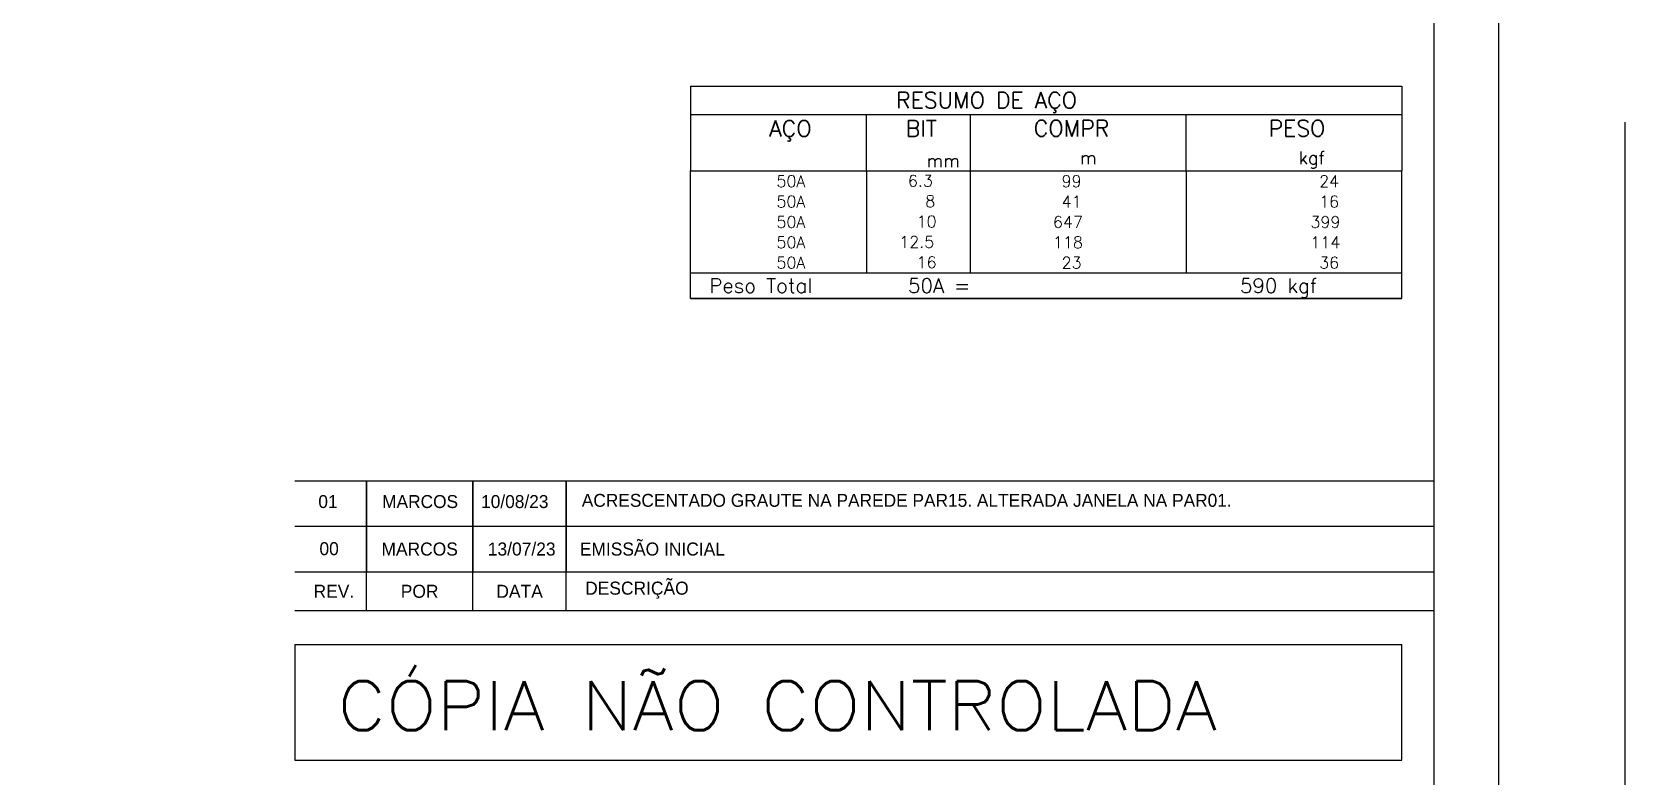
# Model space of a CAD drawing. Extents: x -2 to 121, y -2 to 61.
# Drawn here: x 96.22 to 120.85, y 13.34 to 24.84 of the extents above; entities that cross this region are included whole.
import ezdxf
from ezdxf.enums import TextEntityAlignment as Align

# ---------------------------------------------------------------- set-up
doc = ezdxf.new("R2010")
doc.units = 0
doc.header["$MEASUREMENT"] = 0
doc.linetypes.add('HIDDEN', pattern=[0.375, 0.25, -0.125])
doc.layers.get('0').update_dxf_attribs({"linetype": 'CONTINUOUS'})
doc.layers.get('Defpoints').update_dxf_attribs({"linetype": 'CONTINUOUS'})
for name, color, linetype in [('ARQ_CAR-TXT', 7, 'CONTINUOUS'), ('ARQ_FOLHA', 7, 'CONTINUOUS'), ('ARQ_TXT-2', 2, 'CONTINUOUS'), ('ARQ_TXT-4', 4, 'CONTINUOUS'), ('ARQ_VISTA 0', 251, 'CONTINUOUS'), ('PENA_02', 2, 'CONTINUOUS'), ('PSG-NV2-FLH-SELO', 1, 'CONTINUOUS')]:
    doc.layers.add(name, color=color, linetype=linetype)
doc.styles.add('01-MILLEU', font='GOTHIC.TTF')
doc.styles.add('R300', font='SIMPLEX.SHX', dxfattribs={"width": 1.1, "height": 5.5})
doc.styles.get("Standard").update_dxf_attribs({"font": 'ROMANS.SHX'})

# ---------------------------------------------------------------- blocks, each defined once
blk = doc.blocks.new('SELO METROCASA - EXECUTIVO')
at = {"color": 5, "linetype": 'Continuous'}
for p, q in [((-175, 142.84), (-175, 125.05)), ((-175, 142.84), (-5, 142.84)), ((-5, 125.05), (-5, 142.84)), ((-175, 125.05), (-5, 125.05))]:
    blk.add_line(p, q, dxfattribs=at)
at = {"layer": 'PSG-NV2-FLH-SELO'}
for p, q in [((-164.01, 148), (-164.01, 154)), ((-147.66, 148), (-147.66, 154)), ((-133.32, 148), (-133.32, 154)), ((0, 148), (-175, 148))]:
    blk.add_line(p, q, dxfattribs=at)
at = {"layer": 'PSG-NV2-FLH-SELO', "color": 251}
blk.add_lwpolyline([(-175, 160.99), (-164.01, 160.99), (-164.01, 154), (-164.01, 160.99), (-147.66, 160.99), (-147.66, 154), (-147.66, 160.99), (-133.32, 160.99), (-133.32, 154), (-133.32, 160.99), (-13, 160.99), (-13, 160.99), (0, 160.99)], dxfattribs=at)
at = {"layer": 'PSG-NV2-FLH-SELO'}
blk.add_lwpolyline([(-175, 154), (0, 154)], dxfattribs=at)
at = {"color": 5, "linetype": 'Continuous', "style": 'R300', "width": 1.1}
blk.add_text('CÓPIA NÃO CONTROLADA', height=7.5, dxfattribs=at).set_placement((-168.42, 129.68))
at = {"layer": 'ARQ_CAR-TXT', "color": 4, "style": '01-MILLEU'}
blk.add_attdef('ASSUNTO.DO.PROJETO', (-163.54, 18.21), '', height=3.69, dxfattribs=at)
at = {"layer": 'ARQ_TXT-2', "char_height": 2, "style": '01-MILLEU'}
for s, insert, width, attachment_point in [('REV.', (-169.01, 152), 9.9956, 2), ('POR', (-155.84, 152), 16.3449, 2), ('DATA', (-144.05, 152), 39.3571, 1), ('DESCRIÇÃO', (-130.42, 152.48), 39.3571, 1)]:
    blk.add_mtext(s, dxfattribs=dict(at, insert=insert, width=width, attachment_point=attachment_point))
at = {"layer": 'ARQ_TXT-2', "style": '01-MILLEU'}
for tag, p in [('N_REV0', (-169.74, 157.54)), ('R_DES', (-155.84, 157.49)), ('DATA_0', (-140.16, 157.49))]:
    blk.add_attdef(tag, text='', height=2, dxfattribs=at).set_placement(p, align=Align.MIDDLE_CENTER)
for tag, p, height in [('DESCRIÇÃO.DA.REVISÃO_0', (-131.24, 156.49), 2), ('MC_XXX-XX', (-33.9, 82.8), 1.5), ('RESPONSÁVEL', (-34, 73.46), 1.5), ('COORDENADOR', (-34, 63.46), 1.5), ('XXX-XX', (-33.9, 51.2), 3.65), ('DISCIPLINA', (-33.9, 41.2), 3.65), ('OBRA', (-164.01, 39.31), 3), ('ENDEREÇO', (-164.01, 34.81), 3), ('ESCALA', (-155.51, 2.7), 2)]:
    blk.add_attdef(tag, p, '', height=height, dxfattribs=at)
blk.add_attdef('DCP', text='', height=3.24, dxfattribs=at).set_placement((-23.62, 17.18), align=Align.MIDDLE_LEFT)
blk.add_attdef('DES', text='', height=2.99, dxfattribs=at).set_placement((-19.84, 12.19), align=Align.MIDDLE)
at = {"layer": 'ARQ_TXT-4', "style": '01-MILLEU'}
blk.add_attdef('CLIENTE', (-164.51, 45.8), '', height=5, dxfattribs=at)
at = {"layer": 'ARQ_VISTA 0', "style": '01-MILLEU'}
blk.add_attdef('LOGO', (-164.51, 77.38), '', height=5, dxfattribs=at)

msp = doc.modelspace()

# ---------------------------------------------------------------- linework, layer by layer
at = {"layer": 'ARQ_FOLHA', "color": 1}
for points in [[(0, -0.003745), (118.9, -0.003745), (118.9, 59.396255), (0, 59.396255)], [(2.5, 0.996255), (117.9, 0.996255), (117.9, 58.396255), (2.5, 58.396255)]]:
    msp.add_lwpolyline(points, close=True, dxfattribs=at)
at = {"layer": 'Defpoints', "color": 8, "linetype": 'HIDDEN', "ltscale": 100}
msp.add_lwpolyline([(-1.95, 60.946255), (-1.95, -1.553745), (120.85, -1.553745), (120.85, 60.946255)], close=True, dxfattribs=at)
at = {"layer": 'PENA_02', "linetype": 'Continuous'}
for p, q in [((106.4, 24.002519), (106.4, 22.690019)), ((106.4, 24.002519), (117.4, 24.002519)), ((117.4, 24.002519), (117.4, 22.690019)), ((106.4, 23.565019), (117.4, 23.565019)), ((109.12, 22.690019), (109.12, 23.565019)), ((110.73, 22.690019), (110.73, 23.565019)), ((114.065, 22.690019), (114.065, 23.565019)), ((106.4, 22.690019), (117.4, 22.690019)), ((106.4, 22.375018), (106.4, 22.690019)), ((109.12, 22.690019), (109.12, 22.375019)), ((110.73, 22.375018), (110.73, 22.690019)), ((114.065, 22.690019), (114.065, 22.375018)), ((117.4, 22.375018), (117.4, 22.690019)), ((106.4, 22.060018), (106.4, 22.375018)), ((109.12, 22.375018), (109.12, 22.060018)), ((110.73, 22.060018), (110.73, 22.375018)), ((114.065, 22.375018), (114.065, 22.060018)), ((117.4, 22.060018), (117.4, 22.375018)), ((106.4, 21.745018), (106.4, 22.060018)), ((109.12, 22.060018), (109.12, 21.745018)), ((110.73, 21.745018), (110.73, 22.060018)), ((114.065, 22.060018), (114.065, 21.745018)), ((117.4, 21.745018), (117.4, 22.060018)), ((106.4, 21.430017), (106.4, 21.745018)), ((109.12, 21.745018), (109.12, 21.430018)), ((110.73, 21.430017), (110.73, 21.745018)), ((114.065, 21.745018), (114.065, 21.430017)), ((117.4, 21.430017), (117.4, 21.745018)), ((106.4, 21.115017), (106.4, 21.430017)), ((109.12, 21.430017), (109.12, 21.115017)), ((110.73, 21.115017), (110.73, 21.430017)), ((114.065, 21.430017), (114.065, 21.115017)), ((117.4, 21.115017), (117.4, 21.430017)), ((106.4, 21.115017), (117.4, 21.115017)), ((106.4, 20.721267), (106.4, 21.115017)), ((106.4, 21.115017), (117.4, 21.115017)), ((117.4, 20.721267), (117.4, 21.115017)), ((117.4, 20.721267), (106.4, 20.721267)), ((106.4, 20.721267), (117.4, 20.721267))]:
    msp.add_line(p, q, dxfattribs=at)
at = {"layer": 'PSG-NV2-FLH-SELO', "color": 251}
for p, q in [((100.285473, 17.900176), (103.03698, 17.900176)), ((101.391791, 17.900176), (101.391791, 17.200896)), ((101.391791, 17.200896), (101.391791, 17.900176)), ((101.391791, 17.900176), (101.391791, 17.200896)), ((101.391791, 17.200896), (101.391791, 17.900176)), ((101.391791, 17.900176), (101.391791, 17.200896)), ((103.03698, 17.900176), (103.03698, 17.200896)), ((103.03698, 17.200896), (103.03698, 17.900176)), ((103.03698, 17.900176), (103.03698, 17.200896)), ((103.03698, 17.200896), (103.03698, 17.900176)), ((103.03698, 17.900176), (103.03698, 17.200896)), ((103.03698, 17.900176), (117.9, 17.900176)), ((104.480859, 17.900176), (104.480859, 17.200896)), ((104.480859, 17.200896), (104.480859, 17.900176)), ((104.480859, 17.900176), (104.480859, 17.200896)), ((104.480859, 17.200896), (104.480859, 17.900176)), ((104.480859, 17.900176), (104.480859, 17.200896))]:
    msp.add_line(p, q, dxfattribs=at)

# ---------------------------------------------------------------- block references
ref = msp.add_blockref('SELO METROCASA - EXECUTIVO', (117.9, 0.996255), dxfattribs=dict(xscale=0.1006544394922334, yscale=0.1006544394922334, zscale=0.1006544394922334))
ref.add_attrib('N_REV0', '00', dxfattribs={"layer": 'ARQ_TXT-2', "height": 0.2013089, "style": '01-MILLEU'}).set_placement((100.815074, 16.853765), align=Align.MIDDLE_CENTER)
ref.add_attrib('DESCRIÇÃO.DA.REVISÃO_0', 'EMISSÃO INICIAL', (104.690081, 16.747372), dxfattribs={"layer": 'ARQ_TXT-2', "height": 0.20130888, "style": '01-MILLEU'})
ref.add_attrib('DATA_0', '13/07/23', dxfattribs={"layer": 'ARQ_TXT-2', "height": 0.2013089, "style": '01-MILLEU'}).set_placement((103.791892, 16.848026), align=Align.MIDDLE_CENTER)
ref.add_attrib('R_DES', 'MARCOS', dxfattribs={"layer": 'ARQ_TXT-2', "height": 0.2013089, "style": '01-MILLEU'}).set_placement((102.214385, 16.848026), align=Align.MIDDLE_CENTER)

# ---------------------------------------------------------------- texts
at = {"layer": 'ARQ_TXT-2', "char_height": 0.2, "attachment_point": 1, "style": '01-MILLEU'}
for s, insert, width in [('01', (100.648214, 17.68146), 9.27970323), ('MARCOS', (101.63457, 17.68146), 9.27970323), ('10/08/23', (103.164428, 17.68146), 9.27970323), ('ACRESCENTADO GRAUTE NA PAREDE PAR15. ALTERADA JANELA NA PAR01.', (104.720809, 17.700373), 12.92007675)]:
    msp.add_mtext(s, dxfattribs=dict(at, insert=insert, width=width))
at = {"layer": 'PENA_02', "linetype": 'Continuous'}
for s, height, p in [('RESUMO DE AÇO', 0.25, (109.580497, 23.658769)), ('AÇO', 0.25, (107.61958, 23.221269)), ('BIT', 0.25, (109.73, 23.221269)), ('COMPR', 0.25, (111.708841, 23.22487)), ('PESO', 0.25, (115.33784, 23.22487)), ('m', 0.2, (112.422841, 22.793769)), ('kgf', 0.2, (115.80063, 22.793769)), ('mm', 0.2, (110.050798, 22.747167)), ('     50A', 0.18, (107.059661, 22.442519)), ('    6.3', 0.18, (109.226542, 22.447958)), ('     99', 0.18, (111.467658, 22.442519)), ('      24', 0.18, (115.315265, 22.442519)), ('     50A', 0.18, (107.059661, 22.127518)), ('      8', 0.18, (109.226542, 22.132958)), ('     41', 0.18, (111.467658, 22.127519)), ('      16', 0.18, (115.315265, 22.127519)), ('     50A', 0.18, (107.059661, 21.812518)), ('     10', 0.18, (109.226542, 21.817957)), ('    647', 0.18, (111.467658, 21.812518)), ('     399', 0.18, (115.315265, 21.812518)), ('     50A', 0.18, (107.059661, 21.497518)), ('   12.5', 0.18, (109.226542, 21.502957)), ('    118', 0.18, (111.467658, 21.497518)), ('     114', 0.18, (115.315265, 21.497518)), ('     50A', 0.18, (107.059661, 21.182517)), ('     16', 0.18, (109.226542, 21.187957)), ('     23', 0.18, (111.467658, 21.182518)), ('      36', 0.18, (115.315265, 21.182518)), ('Peso Total        50A =', 0.225, (106.692829, 20.805642)), ('     590 kgf', 0.225, (114.057004, 20.805642))]:
    msp.add_text(s, height=height, dxfattribs=at).set_placement(p)

doc.saveas('drawing.dxf')
